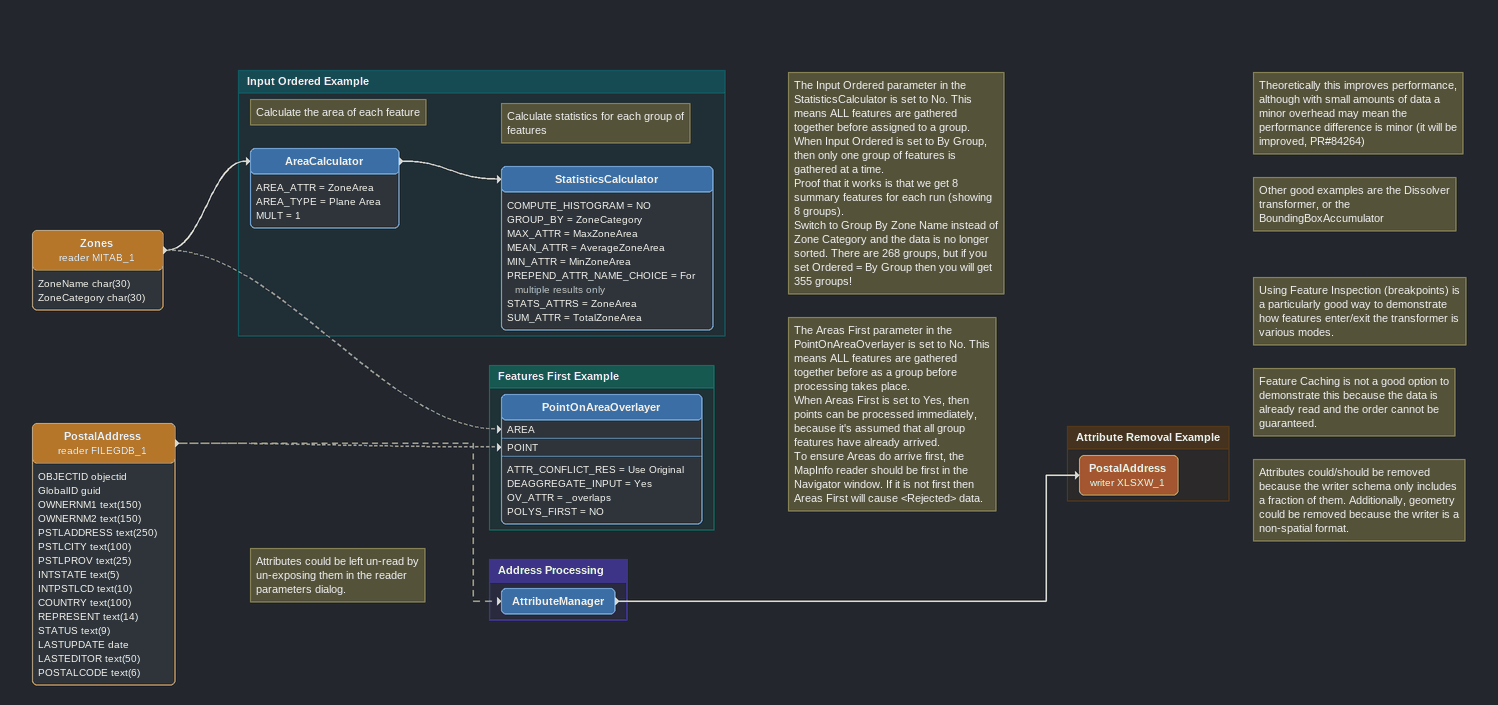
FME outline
Note: The Input Ordered parameter in the StatisticsCalculator is set to No. This means ALL features are gathered together before assigned to a group. / When Input Ordered is set to By Group, then only one group of features is gathered at a time. / Proof that it works is that we get 8 summary features for each run (showing 8 groups). / Switch to Group By Zone Name instead of Zone Category and the data is no longer sorted. There are 268 groups, but if you set Ordered = By Group then you will get 355 groups!
Note: The Areas First parameter in the PointOnAreaOverlayer is set to No. This means ALL features are gathered together before as a group before processing takes place. / When Areas First is set to Yes, then points can be processed immediately, because it's assumed that all group features have already arrived. / To ensure Areas do arrive first, the MapInfo reader should be first in the Navigator window. If it is not first then Areas First will cause <Rejected> data.
Note: Theoretically this improves performance, although with small amounts of data a minor overhead may mean the performance difference is minor (it will be improved, PR#84264)
Note: Other good examples are the Dissolver transformer, or the BoundingBoxAccumulator
Note: Using Feature Inspection (breakpoints) is a particularly good way to demonstrate how features enter/exit the transformer is various modes.
Note: Feature Caching is not a good option to demonstrate this because the data is already read and the order cannot be guaranteed.
Zones (reader MITAB_1)
    attributes: ZoneName char(30), ZoneCategory char(30)
    -> AreaCalculator
    -> PointOnAreaOverlayer [AREA] [off]
Note: Attributes could be left un-read by un-exposing them in the reader parameters dialog.
Note: Attributes could/should be removed because the writer schema only includes a fraction of them. Additionally, geometry could be removed because the writer is a non-spatial format.
PostalAddress (reader FILEGDB_1)
    attributes: OBJECTID objectid, GlobalID guid, OWNERNM1 text(150), OWNERNM2 text(150), PSTLADDRESS text(250), PSTLCITY text(100), PSTLPROV text(25), INTSTATE text(5), INTPSTLCD text(10), COUNTRY text(100), REPRESENT text(14), STATUS text(9), LASTUPDATE date, LASTEDITOR text(50), POSTALCODE text(6)
    -> PointOnAreaOverlayer [POINT] [off]
    -> AttributeManager [off]

Bookmark: Input Ordered Example
Note: Calculate the area of each feature
AreaCalculator
    AREA_ATTR = ZoneArea
    AREA_TYPE = Plane Area
    MULT = 1
    -> StatisticsCalculator
Note: Calculate statistics for each group of features
StatisticsCalculator
    COMPUTE_HISTOGRAM = NO
    GROUP_BY = ZoneCategory
    MAX_ATTR = MaxZoneArea
    MEAN_ATTR = AverageZoneArea
    MIN_ATTR = MinZoneArea
    PREPEND_ATTR_NAME_CHOICE = For multiple results only
    STATS_ATTRS = ZoneArea
    SUM_ATTR = TotalZoneArea

Bookmark: Features First Example
PointOnAreaOverlayer
    ATTR_CONFLICT_RES = Use Original
    DEAGGREGATE_INPUT = Yes
    OV_ATTR = _overlaps
    POLYS_FIRST = NO

Bookmark: Address Processing
AttributeManager
    -> PostalAddress (writer XLSXW_1)

Bookmark: Attribute Removal Example
PostalAddress (writer XLSXW_1)
